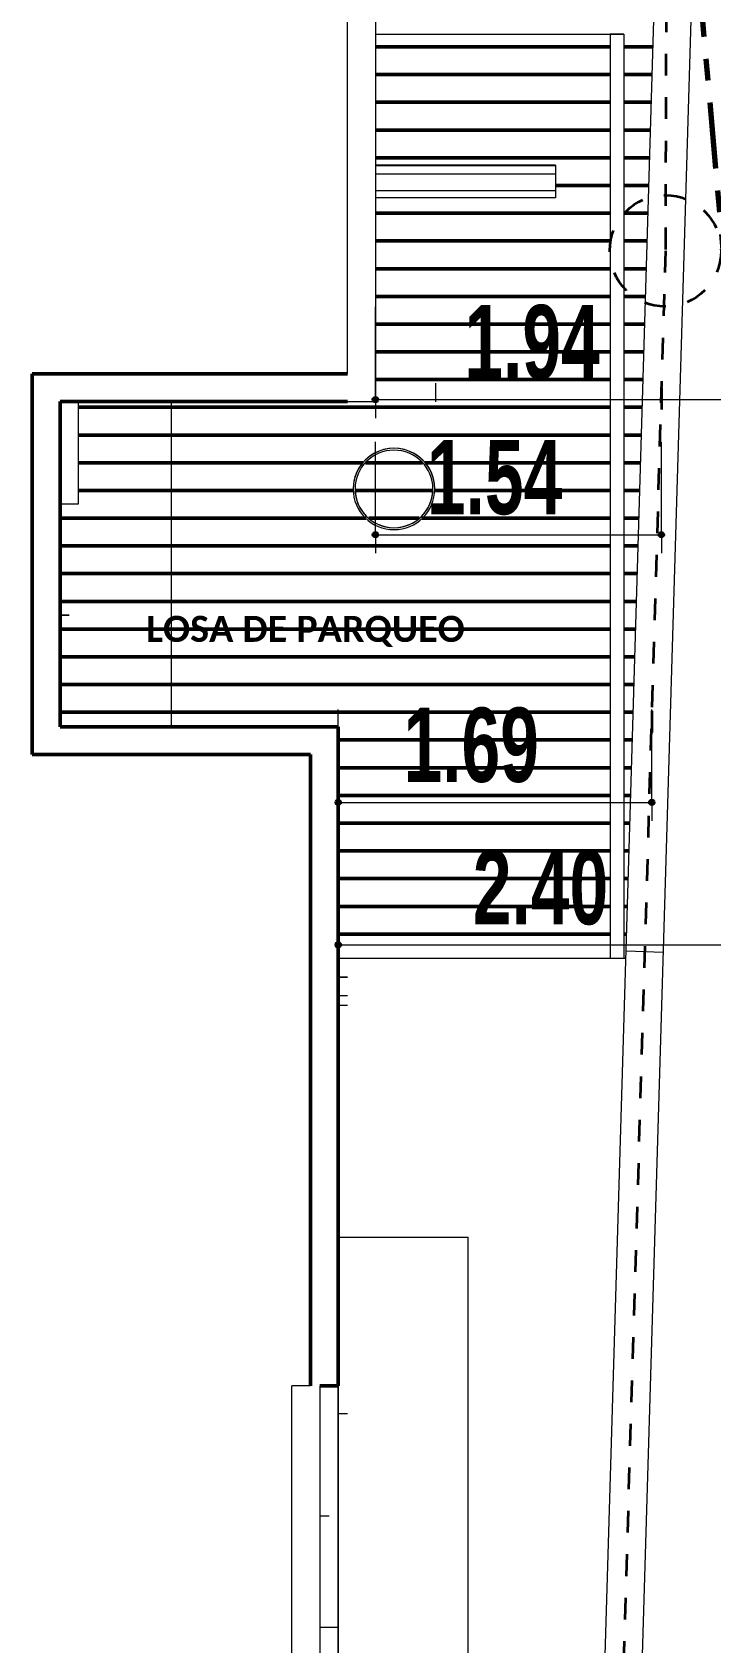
# Model space of a CAD drawing. Header units: metres. Extents: x -144 to 1000, y -717 to 29.
# Drawn here: x -45.13 to -42.01, y -577.85 to -570.44 of the extents above; entities that cross this region are included whole.
import ezdxf

# ---------------------------------------------------------------- set-up
doc = ezdxf.new("R2010")
doc.units = ezdxf.units.M
for name, pattern in [('Basculante', [0.11625, 0.075, -0.04125]), ('Dash Dot 3_16_', [0.595313, 0.357187, -0.119063, 0, -0.119063]), ('Derribado', [0.36, 0.24, -0.12]), ('Elevado', [0.003969, 0.002381, -0.001587])]:
    doc.linetypes.add(name, pattern=pattern)
doc.layers.get('0').update_dxf_attribs({"color": 1})
for name, color, linetype, lineweight in [('A-ANNO-DIMS', 1, 'Continuous', 9), ('A-DETL', 1, 'Continuous', 9), ('A-FLOR', 2, 'Continuous', 9), ('A-FLOR-PATT', 8, 'Continuous', 50), ('A-GLAZ', 1, 'Continuous', 9), ('A-WALL', 4, 'Continuous', 9), ('C-PRKG', 2, 'Continuous', 9), ('G-ANNO-TEXT', 2, 'Continuous', 9), ('S-COLS', 7, 'Continuous', 9)]:
    doc.layers.add(name, color=color, linetype=linetype, lineweight=lineweight)
doc.styles.add('Britannic Bold_B_1', font='', dxfattribs={"width": 0.7, "height": 0.4})
doc.styles.add('Calibri_B_5', font='calibrib.ttf', dxfattribs={"height": 0.66})
doc.styles.get('Britannic Bold_B_1').set_extended_font_data('Britannic Bold', bold=True)

# ---------------------------------------------------------------- blocks, each defined once
blk = doc.blocks.new('tgitgigik')
at = {"layer": 'A-ANNO-DIMS', "lineweight": 25}
h = blk.add_hatch(color=256, dxfattribs=at)
edge = h.paths.add_edge_path()
edge.add_arc((-45.3862, -607.4656), 0.015, 0, 360)
h = blk.add_hatch(color=256, dxfattribs=at)
edge = h.paths.add_edge_path()
edge.add_arc((-45.3862, -608.1929), 0.015, 0, 360)
h = blk.add_hatch(color=256, dxfattribs=at)
edge = h.paths.add_edge_path()
edge.add_arc((-43.8456, -608.1929), 0.015, 0, 360)
h = blk.add_hatch(color=256, dxfattribs=at)
edge = h.paths.add_edge_path()
edge.add_arc((-45.5863, -609.6347), 0.015, 0, 360)
h = blk.add_hatch(color=256, dxfattribs=at)
edge = h.paths.add_edge_path()
edge.add_arc((-43.8973, -609.6347), 0.015, 0, 360)
h = blk.add_hatch(color=256, dxfattribs=at)
edge = h.paths.add_edge_path()
edge.add_arc((-45.5863, -610.402), 0.015, 0, 360)
at = {"layer": 'A-ANNO-DIMS'}
for p, q in [((-45.3862, -607.4656), (-45.3862, -606.9656)), ((-45.3862, -607.4656), (-43.4417, -607.4656)), ((-45.3862, -607.4656), (-45.3862, -607.5656)), ((-45.3862, -608.1929), (-45.3862, -607.6929)), ((-43.8456, -608.1929), (-43.8456, -607.6929)), ((-45.3862, -608.1929), (-43.8456, -608.1929)), ((-45.3862, -608.1929), (-45.3862, -608.2929)), ((-43.8456, -608.1929), (-43.8456, -608.2929)), ((-43.8973, -609.6347), (-43.8973, -609.1347)), ((-45.5863, -609.6347), (-43.8973, -609.6347)), ((-45.5863, -609.6347), (-45.5863, -609.7347)), ((-43.8973, -609.6347), (-43.8973, -609.7347)), ((-45.5863, -610.402), (-45.5863, -609.902)), ((-45.5863, -610.402), (-43.189, -610.402)), ((-45.5863, -610.402), (-45.5863, -610.502))]:
    blk.add_line(p, q, dxfattribs=at)
at = {"layer": 'A-ANNO-DIMS', "linetype": 'Derribado'}
blk.add_line((-45.5863, -609.6347), (-45.5863, -609.1347), dxfattribs=at)
at = {"layer": 'A-ANNO-DIMS', "lineweight": 25}
for centre in [(-45.3862, -607.4656), (-45.3862, -608.1929), (-43.8456, -608.1929), (-45.5863, -609.6347), (-43.8973, -609.6347), (-45.5863, -610.402)]:
    blk.add_circle(centre, 0.015, dxfattribs=at)
at = {"layer": 'A-DETL', "linetype": 'Elevado', "lineweight": 35}
for p, q in [((-43.788, -594.3641), (-43.8237, -606.664)), ((-43.8237, -606.664), (-44.2678, -621.6274))]:
    blk.add_line(p, q, dxfattribs=at)
at = {"layer": 'A-DETL', "linetype": 'Dash Dot 3_16_', "lineweight": 70}
blk.add_line((-44.5912, -594.512), (-42.1908, -621.5858), dxfattribs=at)
at = {"layer": 'A-DETL'}
blk.add_line((-45.0624, -607.3762), (-45.0624, -607.4772), dxfattribs=at)
at = {"layer": 'A-DETL', "linetype": 'Basculante', "lineweight": 35}
for p, q in [((-43.8456, -607.4012), (-43.8456, -607.5212)), ((-43.8973, -609.1409), (-43.8973, -609.2809))]:
    blk.add_line(p, q, dxfattribs=at)
at = {"layer": 'A-DETL', "linetype": 'Elevado', "lineweight": 35}
blk.add_circle((-43.8237, -606.664), 0.3, dxfattribs=at)
at = {"layer": 'A-FLOR'}
blk.add_line((-44.0369, -610.4762), (-45.5863, -610.4762), dxfattribs=at)
at = {"layer": 'A-FLOR-PATT', "transparency": 33554559}
for p, q in [((-45.3862, -605.5655), (-44.1214, -605.5655)), ((-45.3862, -605.5655), (-44.1214, -605.5655)), ((-44.0472, -605.5655), (-43.8912, -605.5655)), ((-44.0472, -605.5655), (-43.8912, -605.5655)), ((-45.3862, -605.7149), (-44.1214, -605.7149)), ((-45.3862, -605.7149), (-44.1214, -605.7149)), ((-44.0472, -605.7149), (-43.8956, -605.7149)), ((-44.0472, -605.7149), (-43.8956, -605.7149)), ((-45.3862, -605.8642), (-44.1214, -605.8642)), ((-45.3862, -605.8642), (-44.1214, -605.8642)), ((-44.0472, -605.8642), (-43.9, -605.8642)), ((-44.0472, -605.8642), (-43.9, -605.8642)), ((-45.3862, -606.0135), (-44.1214, -606.0135)), ((-45.3862, -606.0135), (-44.1214, -606.0135)), ((-44.0472, -606.0135), (-43.9045, -606.0135)), ((-44.0472, -606.0135), (-43.9045, -606.0135)), ((-45.3862, -606.1628), (-44.1214, -606.1628)), ((-45.3862, -606.1628), (-44.1214, -606.1628)), ((-44.0472, -606.1628), (-43.9089, -606.1628)), ((-44.0472, -606.1628), (-43.9089, -606.1628)), ((-44.4167, -606.3122), (-44.1214, -606.3122)), ((-44.4167, -606.3122), (-44.1214, -606.3122)), ((-44.0472, -606.3122), (-43.9133, -606.3122)), ((-44.0472, -606.3122), (-43.9133, -606.3122)), ((-45.3862, -606.4615), (-44.1214, -606.4615)), ((-45.3862, -606.4615), (-44.1214, -606.4615)), ((-44.0472, -606.4615), (-43.9178, -606.4615)), ((-44.0472, -606.4615), (-43.9178, -606.4615)), ((-45.3862, -606.6108), (-44.1214, -606.6108)), ((-45.3862, -606.6108), (-44.1214, -606.6108)), ((-44.0472, -606.6108), (-43.9222, -606.6108)), ((-44.0472, -606.6108), (-43.9222, -606.6108)), ((-45.3862, -606.7602), (-44.1214, -606.7602)), ((-45.3862, -606.7602), (-44.1214, -606.7602)), ((-44.0472, -606.7602), (-43.9266, -606.7602)), ((-44.0472, -606.7602), (-43.9266, -606.7602)), ((-45.3862, -606.9095), (-44.1214, -606.9095)), ((-45.3862, -606.9095), (-44.1214, -606.9095)), ((-44.0472, -606.9095), (-43.9311, -606.9095)), ((-44.0472, -606.9095), (-43.9311, -606.9095)), ((-45.3862, -607.0588), (-44.1214, -607.0588)), ((-45.3862, -607.0588), (-44.1214, -607.0588)), ((-44.0472, -607.0588), (-43.9355, -607.0588)), ((-44.0472, -607.0588), (-43.9355, -607.0588)), ((-45.3862, -607.2082), (-44.1214, -607.2082)), ((-45.3862, -607.2082), (-44.1214, -607.2082)), ((-44.0472, -607.2082), (-43.9399, -607.2082)), ((-44.0472, -607.2082), (-43.9399, -607.2082)), ((-45.3862, -607.3575), (-44.1214, -607.3575)), ((-45.3862, -607.3575), (-44.1214, -607.3575)), ((-44.0472, -607.3575), (-43.9444, -607.3575)), ((-44.0472, -607.3575), (-43.9444, -607.3575)), ((-46.9862, -607.5068), (-44.1214, -607.5068)), ((-46.9862, -607.5068), (-44.1214, -607.5068)), ((-44.0472, -607.5068), (-43.9488, -607.5068)), ((-44.0472, -607.5068), (-43.9488, -607.5068)), ((-46.9862, -607.6561), (-44.1214, -607.6561)), ((-46.9862, -607.6561), (-44.1214, -607.6561)), ((-44.0472, -607.6561), (-43.9532, -607.6561)), ((-44.0472, -607.6561), (-43.9532, -607.6561)), ((-46.9862, -607.8055), (-45.4539, -607.8055)), ((-46.9862, -607.8055), (-45.4539, -607.8055)), ((-45.439, -607.8055), (-45.132, -607.8055)), ((-45.439, -607.8055), (-45.132, -607.8055)), ((-45.1186, -607.8055), (-44.1214, -607.8055)), ((-45.1186, -607.8055), (-44.1214, -607.8055)), ((-44.0472, -607.8055), (-43.9577, -607.8055)), ((-44.0472, -607.8055), (-43.9577, -607.8055)), ((-46.9862, -607.9548), (-45.5053, -607.9548)), ((-46.9862, -607.9548), (-45.5053, -607.9548)), ((-45.4952, -607.9548), (-45.0772, -607.9548)), ((-45.4952, -607.9548), (-45.0772, -607.9548)), ((-45.0671, -607.9548), (-44.1214, -607.9548)), ((-45.0671, -607.9548), (-44.1214, -607.9548)), ((-44.0472, -607.9548), (-43.9621, -607.9548)), ((-44.0472, -607.9548), (-43.9621, -607.9548)), ((-47.0856, -608.1041), (-45.4372, -608.1041)), ((-47.0856, -608.1041), (-45.4372, -608.1041)), ((-45.4213, -608.1041), (-45.1511, -608.1041)), ((-45.4213, -608.1041), (-45.1511, -608.1041)), ((-45.1354, -608.1041), (-44.1214, -608.1041)), ((-45.1354, -608.1041), (-44.1214, -608.1041)), ((-44.0472, -608.1041), (-43.9665, -608.1041)), ((-44.0472, -608.1041), (-43.9665, -608.1041)), ((-47.0856, -608.2535), (-44.1214, -608.2535)), ((-47.0856, -608.2535), (-44.1214, -608.2535)), ((-44.0472, -608.2535), (-43.971, -608.2535)), ((-44.0472, -608.2535), (-43.971, -608.2535)), ((-47.0856, -608.4028), (-44.1214, -608.4028)), ((-47.0856, -608.4028), (-44.1214, -608.4028)), ((-44.0472, -608.4028), (-43.9754, -608.4028)), ((-44.0472, -608.4028), (-43.9754, -608.4028)), ((-47.0856, -608.5521), (-44.1214, -608.5521)), ((-47.0856, -608.5521), (-44.1214, -608.5521)), ((-44.0472, -608.5521), (-43.9798, -608.5521)), ((-44.0472, -608.5521), (-43.9798, -608.5521)), ((-47.0856, -608.7015), (-44.1214, -608.7015)), ((-47.0856, -608.7015), (-44.1214, -608.7015)), ((-44.0472, -608.7015), (-43.9843, -608.7015)), ((-44.0472, -608.7015), (-43.9843, -608.7015)), ((-47.0856, -608.8508), (-44.1214, -608.8508)), ((-47.0856, -608.8508), (-44.1214, -608.8508)), ((-44.0472, -608.8508), (-43.9887, -608.8508)), ((-44.0472, -608.8508), (-43.9887, -608.8508)), ((-47.0856, -609.0001), (-44.1214, -609.0001)), ((-47.0856, -609.0001), (-44.1214, -609.0001)), ((-44.0472, -609.0001), (-43.9931, -609.0001)), ((-44.0472, -609.0001), (-43.9931, -609.0001)), ((-47.0856, -609.1494), (-44.1214, -609.1494)), ((-47.0856, -609.1494), (-44.1214, -609.1494)), ((-44.0472, -609.1494), (-43.9976, -609.1494)), ((-44.0472, -609.1494), (-43.9976, -609.1494)), ((-45.5863, -609.2988), (-44.1214, -609.2988)), ((-45.5863, -609.2988), (-44.1214, -609.2988)), ((-44.0472, -609.2988), (-44.002, -609.2988)), ((-44.0472, -609.2988), (-44.002, -609.2988)), ((-45.5863, -609.4481), (-44.1214, -609.4481)), ((-45.5863, -609.4481), (-44.1214, -609.4481)), ((-44.0472, -609.4481), (-44.0064, -609.4481)), ((-44.0472, -609.4481), (-44.0064, -609.4481)), ((-45.5863, -609.5974), (-44.1214, -609.5974)), ((-45.5863, -609.5974), (-44.1214, -609.5974)), ((-44.0472, -609.5974), (-44.0108, -609.5974)), ((-44.0472, -609.5974), (-44.0108, -609.5974)), ((-45.5863, -609.7468), (-44.1214, -609.7468)), ((-45.5863, -609.7468), (-44.1214, -609.7468)), ((-44.0472, -609.7468), (-44.0153, -609.7468)), ((-44.0472, -609.7468), (-44.0153, -609.7468)), ((-45.5863, -609.8961), (-44.1214, -609.8961)), ((-45.5863, -609.8961), (-44.1214, -609.8961)), ((-44.0472, -609.8961), (-44.0197, -609.8961)), ((-44.0472, -609.8961), (-44.0197, -609.8961)), ((-45.5863, -610.0454), (-44.1214, -610.0454)), ((-45.5863, -610.0454), (-44.1214, -610.0454)), ((-44.0472, -610.0454), (-44.0241, -610.0454)), ((-44.0472, -610.0454), (-44.0241, -610.0454)), ((-45.5863, -610.1948), (-44.1214, -610.1948)), ((-45.5863, -610.1948), (-44.1214, -610.1948)), ((-44.0472, -610.1948), (-44.0286, -610.1948)), ((-44.0472, -610.1948), (-44.0286, -610.1948)), ((-45.5863, -610.3441), (-44.1214, -610.3441)), ((-45.5863, -610.3441), (-44.1214, -610.3441)), ((-44.0472, -610.3441), (-44.033, -610.3441)), ((-44.0472, -610.3441), (-44.033, -610.3441))]:
    blk.add_line(p, q, dxfattribs=at)
at = {"layer": 'A-GLAZ'}
for p, q in [((-47.0356, -608.6272), (-47.0856, -608.6272)), ((-47.0356, -608.6272), (-47.0856, -608.6272)), ((-47.0356, -608.6272), (-47.0856, -608.6272)), ((-47.0356, -608.6272), (-47.0856, -608.6272)), ((-47.0356, -608.6272), (-47.0856, -608.6272)), ((-47.0356, -608.6272), (-47.0856, -608.6272)), ((-47.0356, -608.6272), (-47.0856, -608.6272)), ((-47.0356, -608.6272), (-47.0856, -608.6272)), ((-47.0356, -608.6272), (-47.0856, -608.6272)), ((-47.0356, -608.6272), (-47.0856, -608.6272)), ((-47.0856, -608.6272), (-47.0356, -608.6272)), ((-45.5363, -610.5772), (-45.5863, -610.5772)), ((-45.5863, -610.5772), (-45.5363, -610.5772)), ((-45.5363, -610.5772), (-45.5863, -610.5772)), ((-45.5363, -610.5772), (-45.5863, -610.5772)), ((-45.5363, -610.5772), (-45.5863, -610.5772)), ((-45.5363, -610.5772), (-45.5863, -610.5772)), ((-45.5363, -610.6772), (-45.5863, -610.6772)), ((-45.5363, -610.6772), (-45.5863, -610.6772)), ((-45.5363, -610.6772), (-45.5863, -610.6772)), ((-45.5363, -610.6772), (-45.5863, -610.6772)), ((-45.5863, -610.7272), (-45.5363, -610.7272)), ((-45.5863, -612.9272), (-45.5363, -612.9272)), ((-45.6863, -613.477), (-45.6363, -613.477))]:
    blk.add_line(p, q, dxfattribs=at)
at = {"layer": 'A-WALL'}
for p, q in [((-45.3862, -603.3762), (-45.3862, -607.4762)), ((-45.5362, -607.3262), (-45.5362, -603.5262)), ((-44.3709, -621.7274), (-43.8809, -605.2197)), ((-43.681, -605.2256), (-44.1708, -621.7274)), ((-46.7862, -607.4772), (-46.9862, -607.4772)), ((-46.8612, -607.4772), (-46.8612, -607.4762)), ((-45.5362, -607.4762), (-45.3862, -607.4762)), ((-43.8358, -610.4427), (-44.0358, -610.4368)), ((-45.5863, -611.9771), (-44.8861, -611.9771)), ((-45.5863, -618.1772), (-45.5863, -611.9771)), ((-44.8861, -618.1772), (-44.8861, -611.9771)), ((-45.8363, -617.2772), (-45.8363, -612.777)), ((-45.7363, -612.777), (-45.8363, -612.777)), ((-45.6863, -612.777), (-45.6863, -618.1772)), ((-45.5863, -612.777), (-45.5863, -615.4312)), ((-45.6863, -614.0772), (-45.5863, -614.0772))]:
    blk.add_line(p, q, dxfattribs=at)
at = {"layer": 'A-WALL', "lineweight": 50}
for p, q in [((-47.2356, -607.3262), (-45.5362, -607.3262)), ((-47.2356, -609.3772), (-47.2356, -607.3262)), ((-45.5362, -607.4762), (-47.0856, -607.4762)), ((-47.0856, -607.4762), (-47.0856, -609.2272)), ((-47.0856, -609.2272), (-45.5863, -609.2272)), ((-45.5863, -609.2272), (-45.5863, -612.777)), ((-45.7363, -609.3772), (-47.2356, -609.3772)), ((-45.7363, -612.777), (-45.7363, -609.3772)), ((-45.5863, -612.777), (-45.6863, -612.777))]:
    blk.add_line(p, q, dxfattribs=at)
at = {"layer": 'C-PRKG', "lineweight": 15}
blk.add_line((-45.3862, -605.4969), (-44.0862, -605.4969), dxfattribs=at)
at = {"layer": 'C-PRKG'}
for p, q in [((-44.1214, -605.4969), (-44.1214, -605.4972)), ((-44.0472, -605.4969), (-44.1214, -605.4969)), ((-44.1214, -605.4972), (-44.0472, -605.4972)), ((-44.1214, -605.4972), (-44.1214, -610.4749)), ((-44.0472, -605.4972), (-44.0472, -605.4969)), ((-44.0472, -605.4972), (-44.0472, -610.4749)), ((-44.4167, -606.2022), (-45.3862, -606.2022)), ((-45.3862, -606.2041), (-44.4167, -606.2041)), ((-44.4167, -606.2022), (-44.4167, -606.2041)), ((-44.4167, -606.2041), (-44.4167, -606.252)), ((-44.4167, -606.252), (-45.3862, -606.252)), ((-44.4167, -606.252), (-44.4167, -606.3416)), ((-44.4167, -606.3416), (-45.3862, -606.3416)), ((-44.4167, -606.3787), (-45.3862, -606.3787)), ((-44.4167, -606.3416), (-44.4167, -606.3787)), ((-46.4862, -607.4762), (-46.4862, -609.2272)), ((-45.5062, -607.9463), (-45.5062, -607.9467)), ((-45.0662, -607.9467), (-45.0662, -607.9463)), ((-44.0472, -610.4749), (-44.1214, -610.4749))]:
    blk.add_line(p, q, dxfattribs=at)
for centre, major_axis, start_param, end_param in [((-45.2862, -607.9463), (-0.22, 0), 3.141593, 6.283185), ((-45.2862, -607.9467), (0.22, 0), 0, 3.141593), ((-45.2862, -607.9467), (-0.21, 0), 3.141593, 6.283185), ((-45.2862, -607.9467), (0.22, 0), 3.141593, 6.283185), ((-45.2862, -607.9463), (0.21, 0), 3.14273, 6.282048), ((-45.2862, -607.9467), (-0.21, 0), 0, 3.141593)]:
    blk.add_ellipse(centre, major_axis=major_axis, ratio=0.995551, start_param=start_param, end_param=end_param, dxfattribs=at)
at = {"layer": 'S-COLS'}
for p, q in [((-46.9862, -608.0272), (-46.9862, -607.4762)), ((-47.0856, -608.0272), (-46.9862, -608.0272))]:
    blk.add_line(p, q, dxfattribs=at)
at = {"layer": 'A-ANNO-DIMS', "style": 'Britannic Bold_B_1', "width": 0.7}
for s, p in [('1.94', (-44.9066, -607.3556)), ('1.54', (-45.1085, -608.0829)), ('1.69', (-45.2344, -609.5247)), ('2.40', (-44.861, -610.292))]:
    blk.add_text(s, height=0.4, dxfattribs=at).set_placement(p)
at = {"layer": 'G-ANNO-TEXT', "style": 'Calibri_B_5'}
blk.add_text('LOSA DE PARQUEO', height=0.14, dxfattribs=at).set_placement((-46.6219, -608.7702))

msp = doc.modelspace()

# ---------------------------------------------------------------- block references
at = {"color": 3, "xscale": 0.8541994150743745, "yscale": 0.8541994150743745, "zscale": 0.8541994150743745}
msp.add_blockref('tgitgigik', (-4.7815, -53.2302), dxfattribs=at)

doc.saveas('drawing.dxf')
